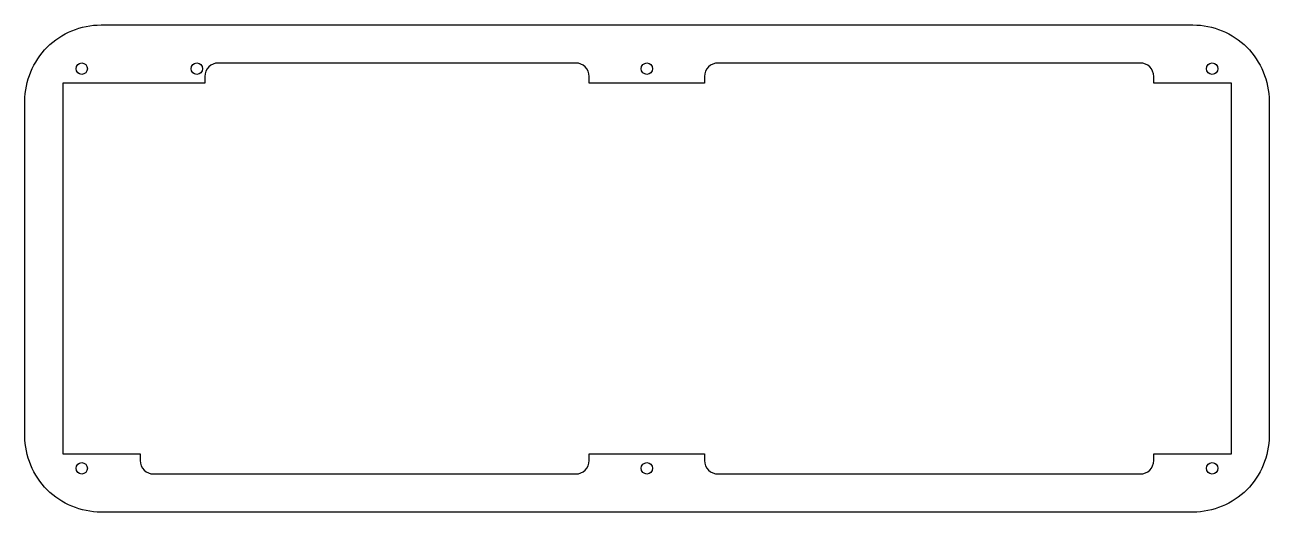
# Model space of a CAD drawing. Header units: millimetres. Extents: x -15 to 312, y -169 to -41.
import ezdxf

# ---------------------------------------------------------------- set-up
doc = ezdxf.new("R2010")
doc.units = ezdxf.units.MM
doc.layers.get('0').update_dxf_attribs({"linetype": 'CONTINUOUS'})

msp = doc.modelspace()

# ---------------------------------------------------------------- linework, layer by layer
for points in [[(311.92, -61.31), (311.92, -149.15, -0.414214), (291.92, -169.15), (5.12, -169.15, -0.414214), (-14.88, -149.15), (-14.88, -61.31, -0.414214), (5.12, -41.31), (291.92, -41.31, -0.414214)], [(167.16, -159.15), (278.1, -159.15, 0.414214), (281.6, -155.65), (281.6, -153.85), (302, -153.85), (302, -56.6), (281.6, -56.6), (281.6, -54.81, 0.414214), (278.1, -51.31), (167.16, -51.31, 0.414214), (163.66, -54.81), (163.66, -56.6), (133.34, -56.6), (133.34, -54.81, 0.414214), (129.84, -51.31), (35.9, -51.31, 0.414214), (32.4, -54.81), (32.4, -56.6), (-4.88, -56.6), (-4.88, -153.85), (15.4, -153.85), (15.4, -155.65, 0.414214), (18.9, -159.15), (129.84, -159.15, 0.414214), (133.34, -155.65), (133.34, -153.85), (163.66, -153.85), (163.66, -155.65, 0.414214)]]:
    msp.add_lwpolyline(points, format="xyb", close=True)
for centre in [(0.05, -52.79), (30.29, -52.79), (148.5, -52.79), (296.95, -52.79), (0.05, -157.66), (148.5, -157.66), (296.95, -157.66)]:
    msp.add_circle(centre, 1.5)

doc.saveas('drawing.dxf')
